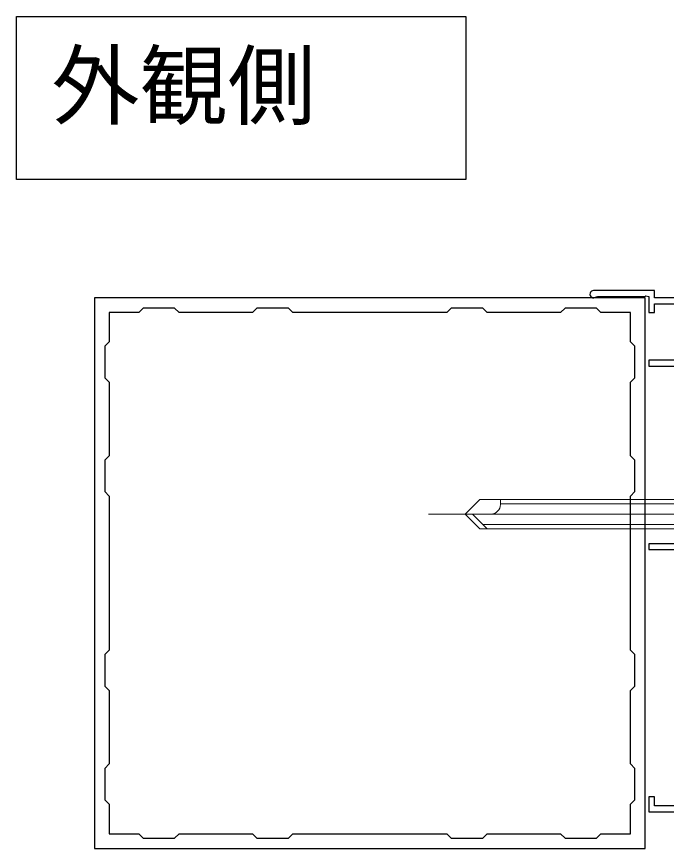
# Model space of a CAD drawing. Units: millimetres, scale not verified. Extents: x -700 to 700, y -1044 to 1037.
# Drawn here: x -283.6 to -195.1, y 467.3 to 580.6 of the extents above; entities that cross this region are included whole.
import ezdxf
from ezdxf.enums import TextEntityAlignment as Align

# ---------------------------------------------------------------- set-up
doc = ezdxf.new("R2010")
doc.units = ezdxf.units.MM
doc.header["$LTSCALE"] = 6
for name, color, linetype in [('0-1_USER1', 3, 'Continuous'), ('0-2_YKK_11', 7, 'Continuous'), ('0-3_YKK_11E', 7, 'Continuous')]:
    doc.layers.add(name, color=color, linetype=linetype)
doc.layers.add('0-5_YKK_13', color=4, linetype='Continuous', lineweight=18)
doc.styles.add('ＭＳ ゴシック', font='')
doc.styles.get('ＭＳ ゴシック').set_extended_font_data('MS Gothic')

msp = doc.modelspace()

# ---------------------------------------------------------------- linework, layer by layer
at = {"layer": '0-1_USER1'}
msp.add_lwpolyline([(-283.631, 580.62), (-222.436, 580.62), (-222.436, 558.443), (-283.631, 558.443)], close=True, dxfattribs=at)
at = {"layer": '0-2_YKK_11'}
for points in [[(-177, 496.8), (-177, 531.6), (-174.5, 531.6), (-174.5, 534.3), (-175.5, 534.3), (-175.5, 532.599), (-177, 532.599), (-177, 539.599), (-175.5, 539.599), (-175.5, 537.3), (-174.5, 537.3), (-174.5, 540.8), (-192.5, 540.8), (-192.5, 542.3), (-196.7, 542.3), (-196.7, 543.3), (-205, 543.3)], [(-204.669, 542.425), (-204.471, 542.5), (-198.046, 542.5), (-197.873, 542.6), (-197.5, 542.5), (-197.5, 540.3), (-196.7, 540.3), (-196.7, 541.5), (-193.6, 541.5)], [(-193.6, 533.8), (-197.5, 533.8), (-197.5, 533), (-193.6, 533)], [(-193.6, 508.8), (-197.5, 508.8), (-197.5, 508), (-193.6, 508)], [(-193.6, 473.1), (-196.7, 473.1), (-196.7, 474.3), (-197.5, 474.3), (-197.5, 472.3), (-185.458, 472.3)]]:
    msp.add_lwpolyline(points, dxfattribs=at)
msp.add_arc((-205, 542.8), 0.5, 90, 311.40963, dxfattribs=at)
at = {"layer": '0-3_YKK_11E'}
msp.add_lwpolyline([(-198, 542.3), (-273, 542.3), (-273, 467.3), (-198, 467.3)], close=True, dxfattribs=at)
for points in [[(-225, 540.3), (-246, 540.3), (-246.6, 540.9), (-250.9, 540.9), (-251.5, 540.3), (-261.5, 540.3), (-262.1, 540.9), (-266.4, 540.9), (-267, 540.3), (-271, 540.3), (-271, 536.3), (-271.6, 535.7), (-271.6, 531.4), (-271, 530.8), (-271, 520.8), (-271.6, 520.2), (-271.6, 515.9), (-271, 515.3), (-271, 494.3), (-271.6, 493.7), (-271.6, 489.4), (-271, 488.8), (-271, 478.8), (-271.6, 478.2), (-271.6, 473.9), (-271, 473.3), (-271, 469.3), (-267, 469.3), (-266.4, 468.7), (-262.1, 468.7), (-261.5, 469.3), (-251.5, 469.3), (-250.9, 468.7), (-246.6, 468.7), (-246, 469.3), (-225, 469.3), (-224.4, 468.7), (-220.1, 468.7), (-219.5, 469.3), (-209.5, 469.3)], [(-209.5, 469.3), (-208.9, 468.7), (-204.6, 468.7), (-204, 469.3), (-200, 469.3), (-200, 473.3), (-199.4, 473.9), (-199.4, 478.2), (-200, 478.8), (-200, 488.8), (-199.4, 489.4), (-199.4, 493.7), (-200, 494.3), (-200, 515.3), (-199.4, 515.9), (-199.4, 520.2), (-200, 520.8), (-200, 530.8), (-199.4, 531.4), (-199.4, 535.7), (-200, 536.3), (-200, 540.3), (-204, 540.3), (-204.6, 540.9), (-208.9, 540.9), (-209.5, 540.3), (-219.5, 540.3), (-220.1, 540.9), (-224.4, 540.9), (-225, 540.3)]]:
    msp.add_lwpolyline(points, dxfattribs=at)
at = {"layer": '0-5_YKK_13'}
for p, q in [((-220.498, 514.829), (-222.498, 512.829)), ((-217.698, 514.163), (-217.698, 514.829)), ((-192.498, 514.229), (-217.698, 514.229)), ((-184.898, 512.829), (-227.498, 512.829)), ((-220.498, 510.829), (-222.498, 512.829)), ((-222.498, 512.829), (-219.031, 512.829)), ((-219.498, 510.829), (-221.498, 512.829)), ((-192.498, 511.429), (-220.098, 511.429)), ((-220.498, 510.829), (-192.498, 510.829))]:
    msp.add_line(p, q, dxfattribs=at)
msp.add_lwpolyline([(-192.498, 510.829), (-192.498, 514.829), (-220.498, 514.829)], dxfattribs=at)
msp.add_arc((-219.031, 514.163), 1.333, 270, 0, dxfattribs=at)

# ---------------------------------------------------------------- texts
at = {"layer": '0-1_USER1', "style": 'ＭＳ ゴシック'}
msp.add_text('外観側', height=8.798, dxfattribs=at).set_placement((-278.886, 564.186), align=Align.BOTTOM_LEFT)

doc.saveas('drawing.dxf')
